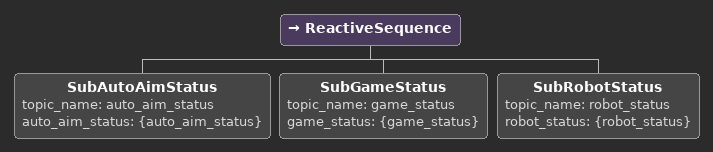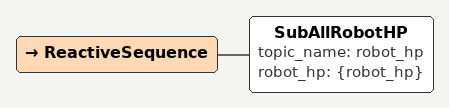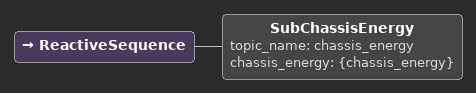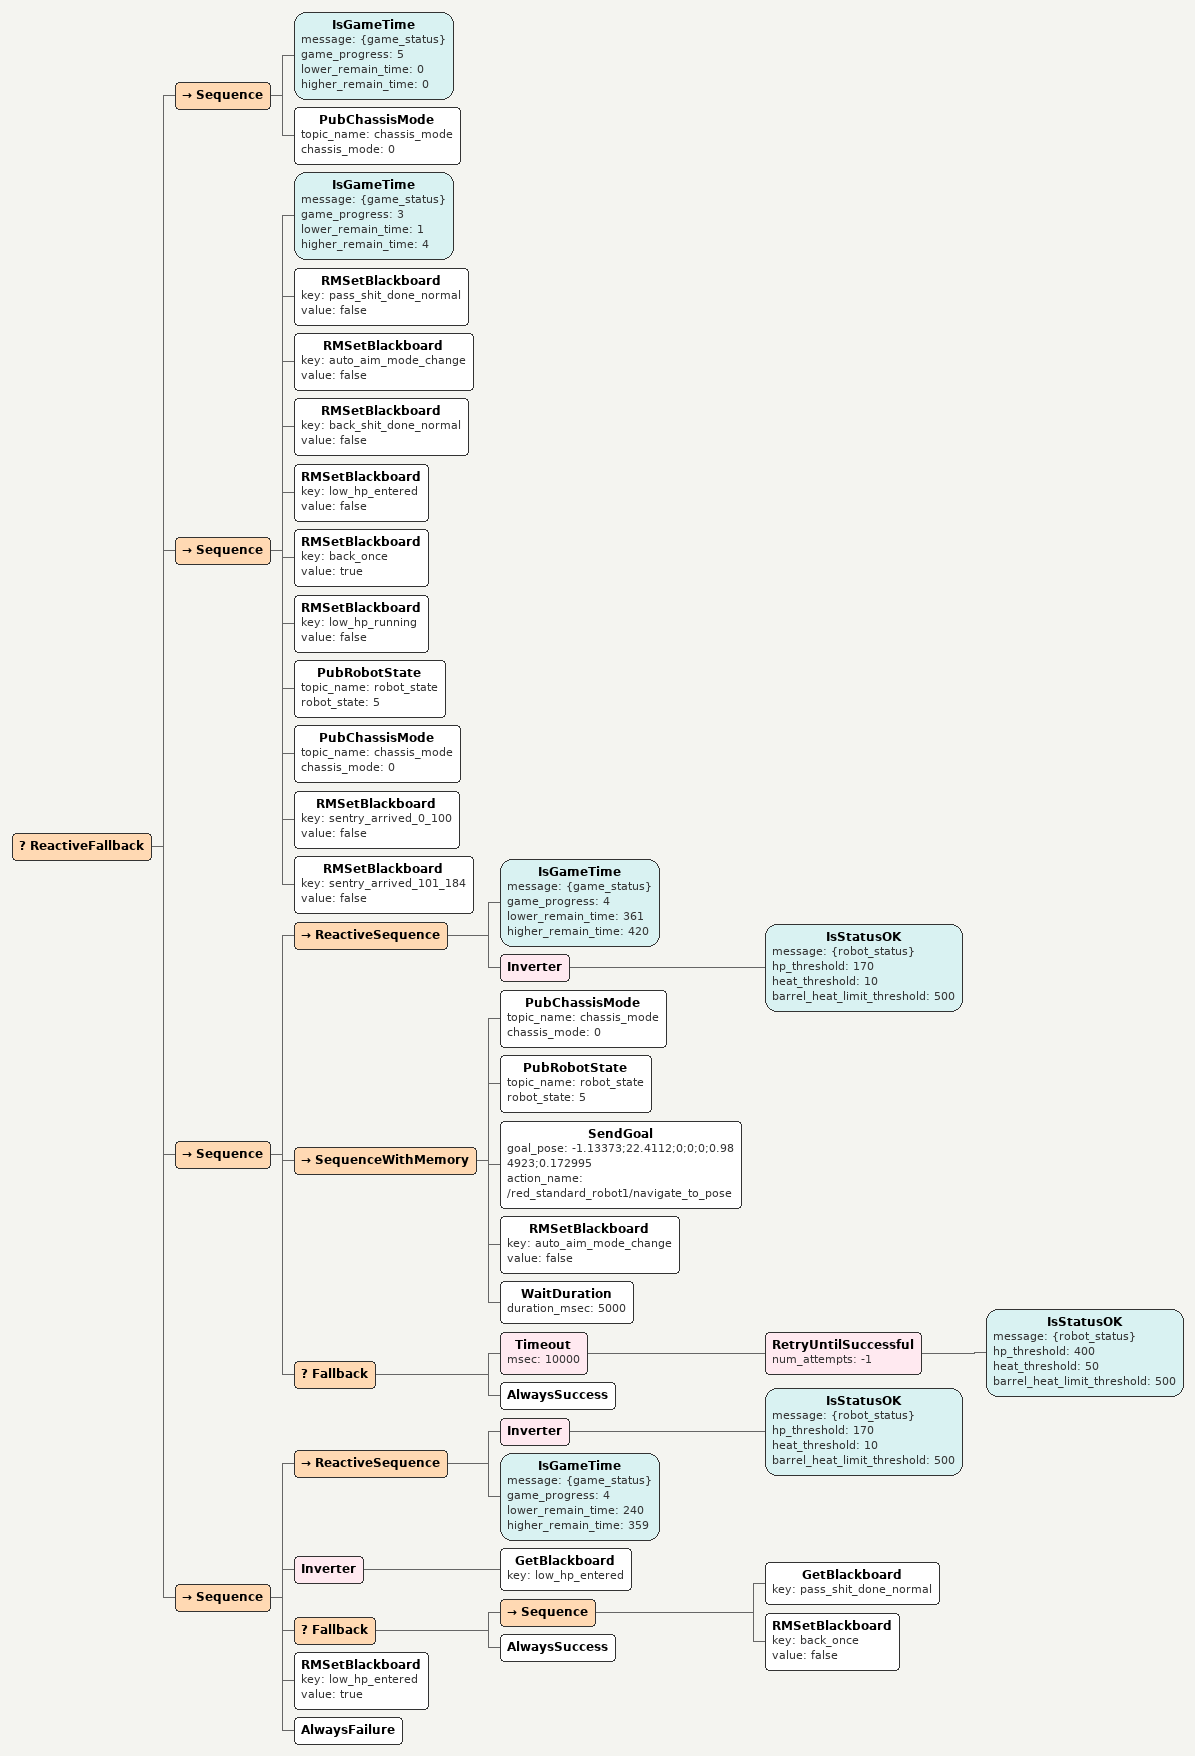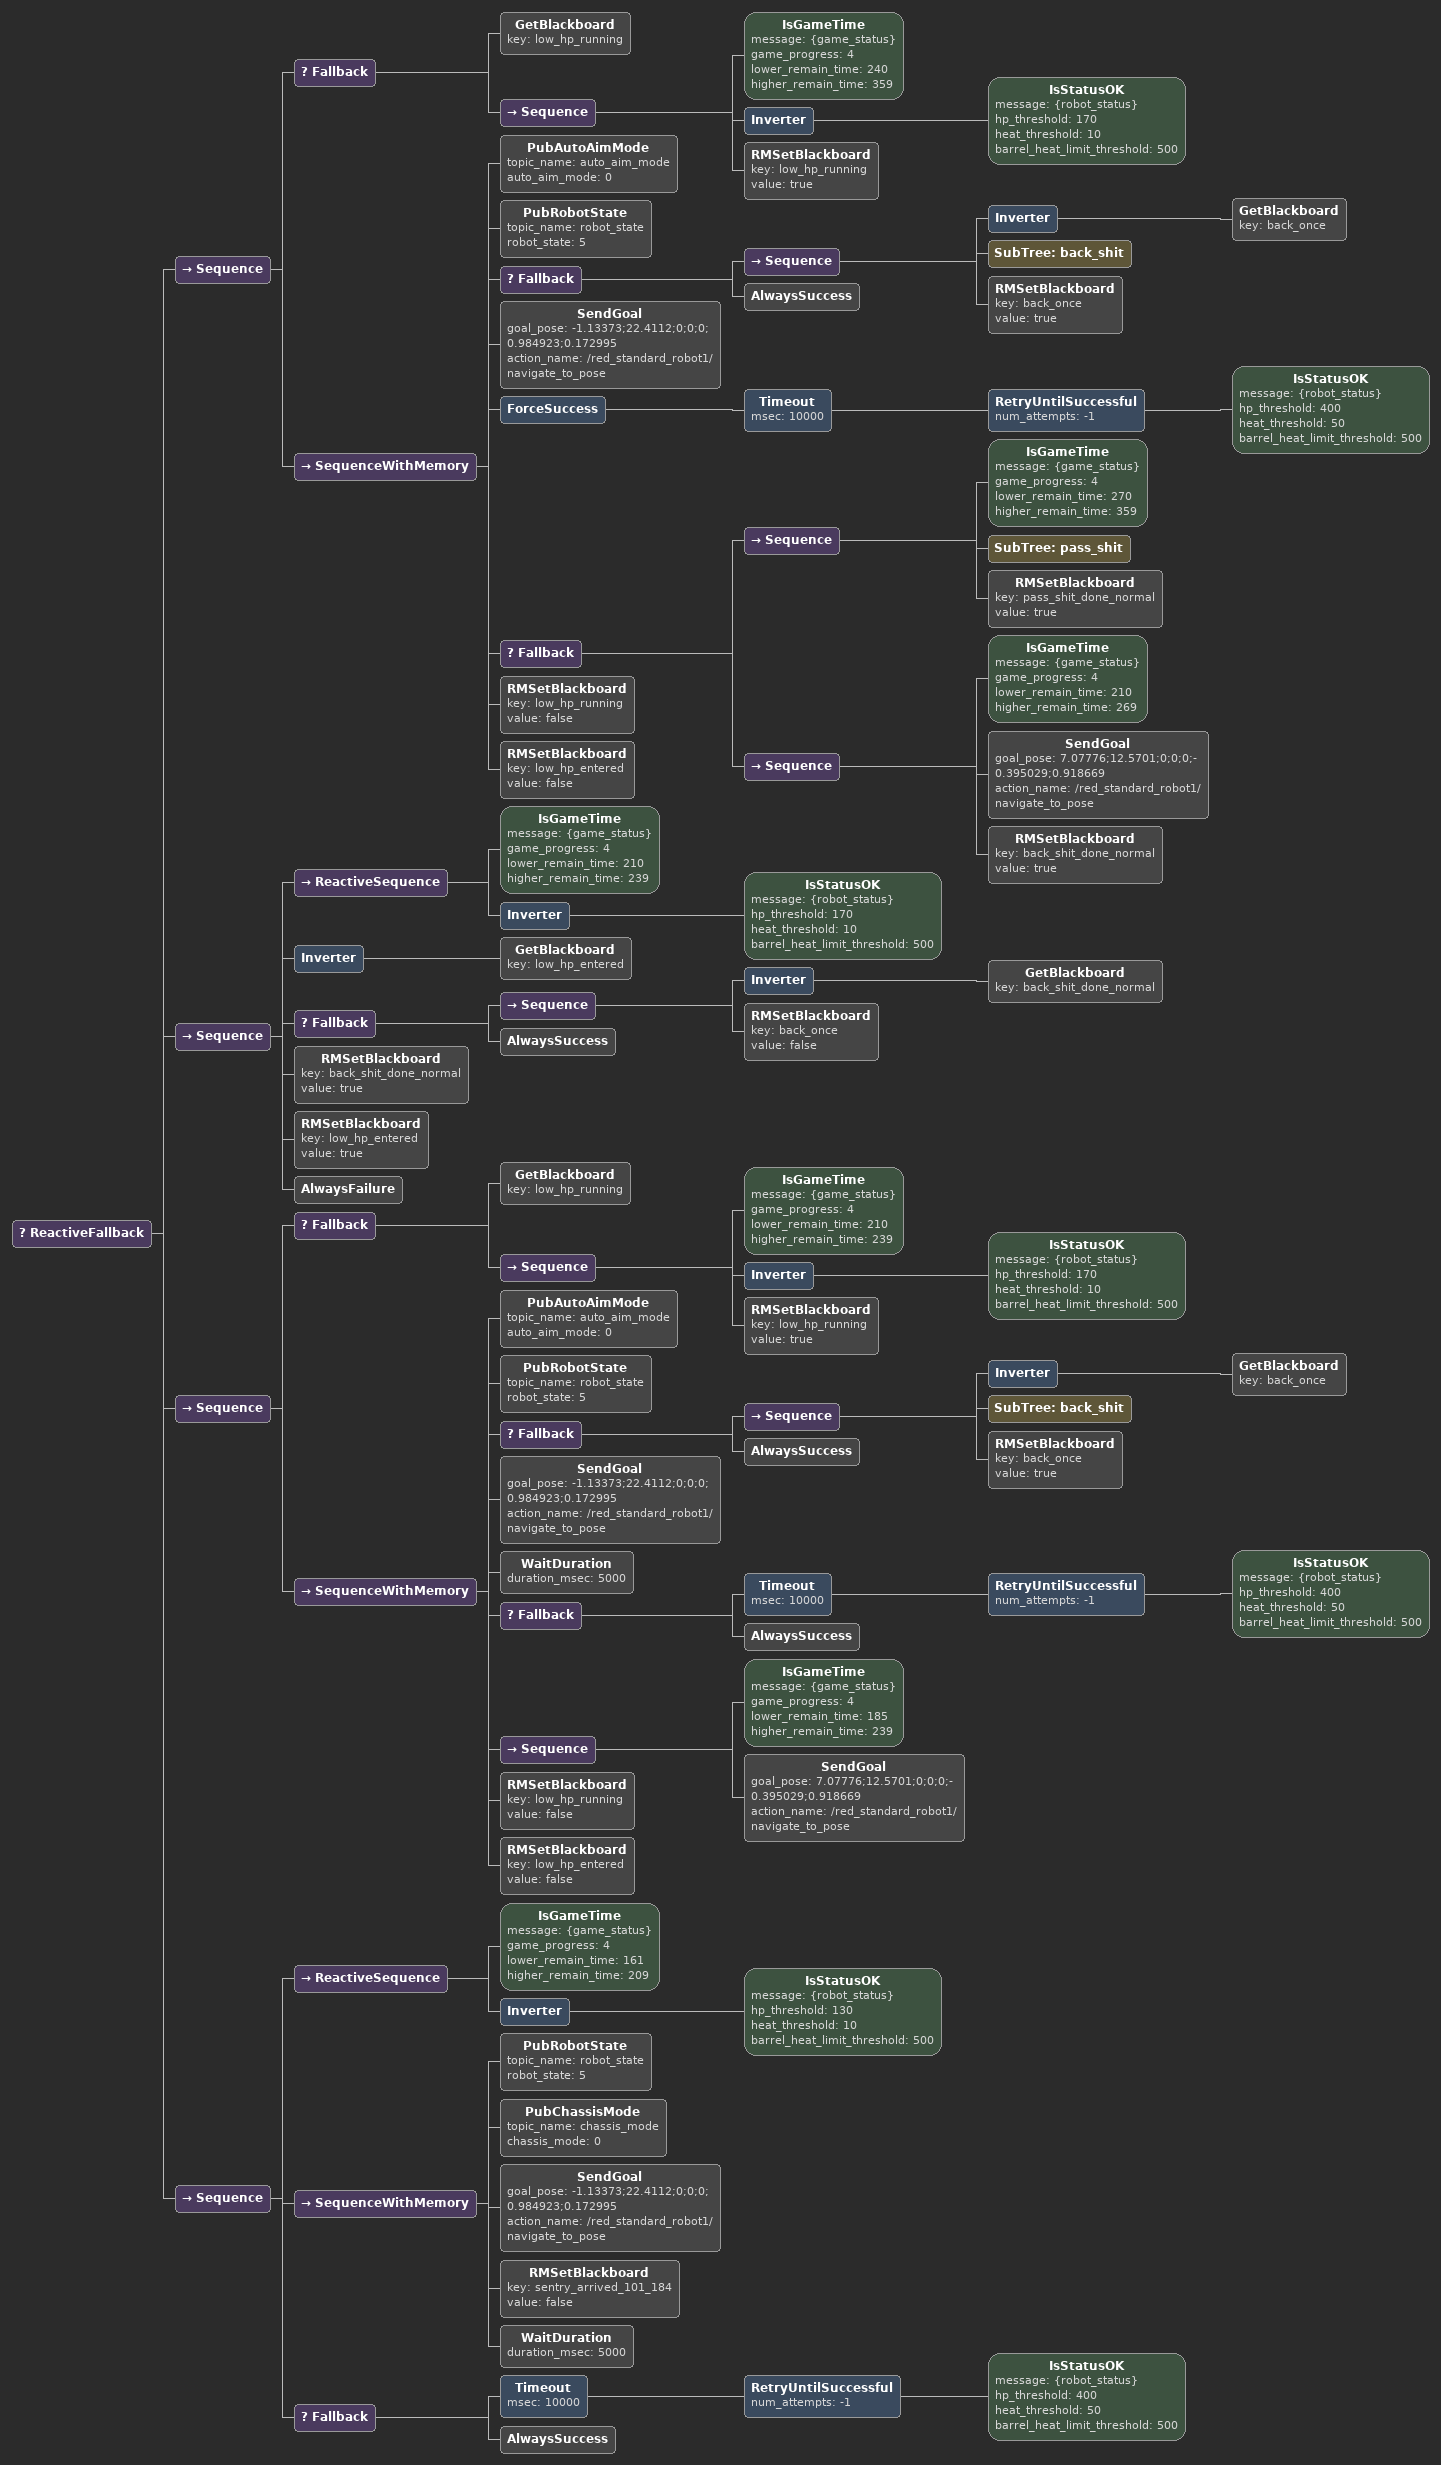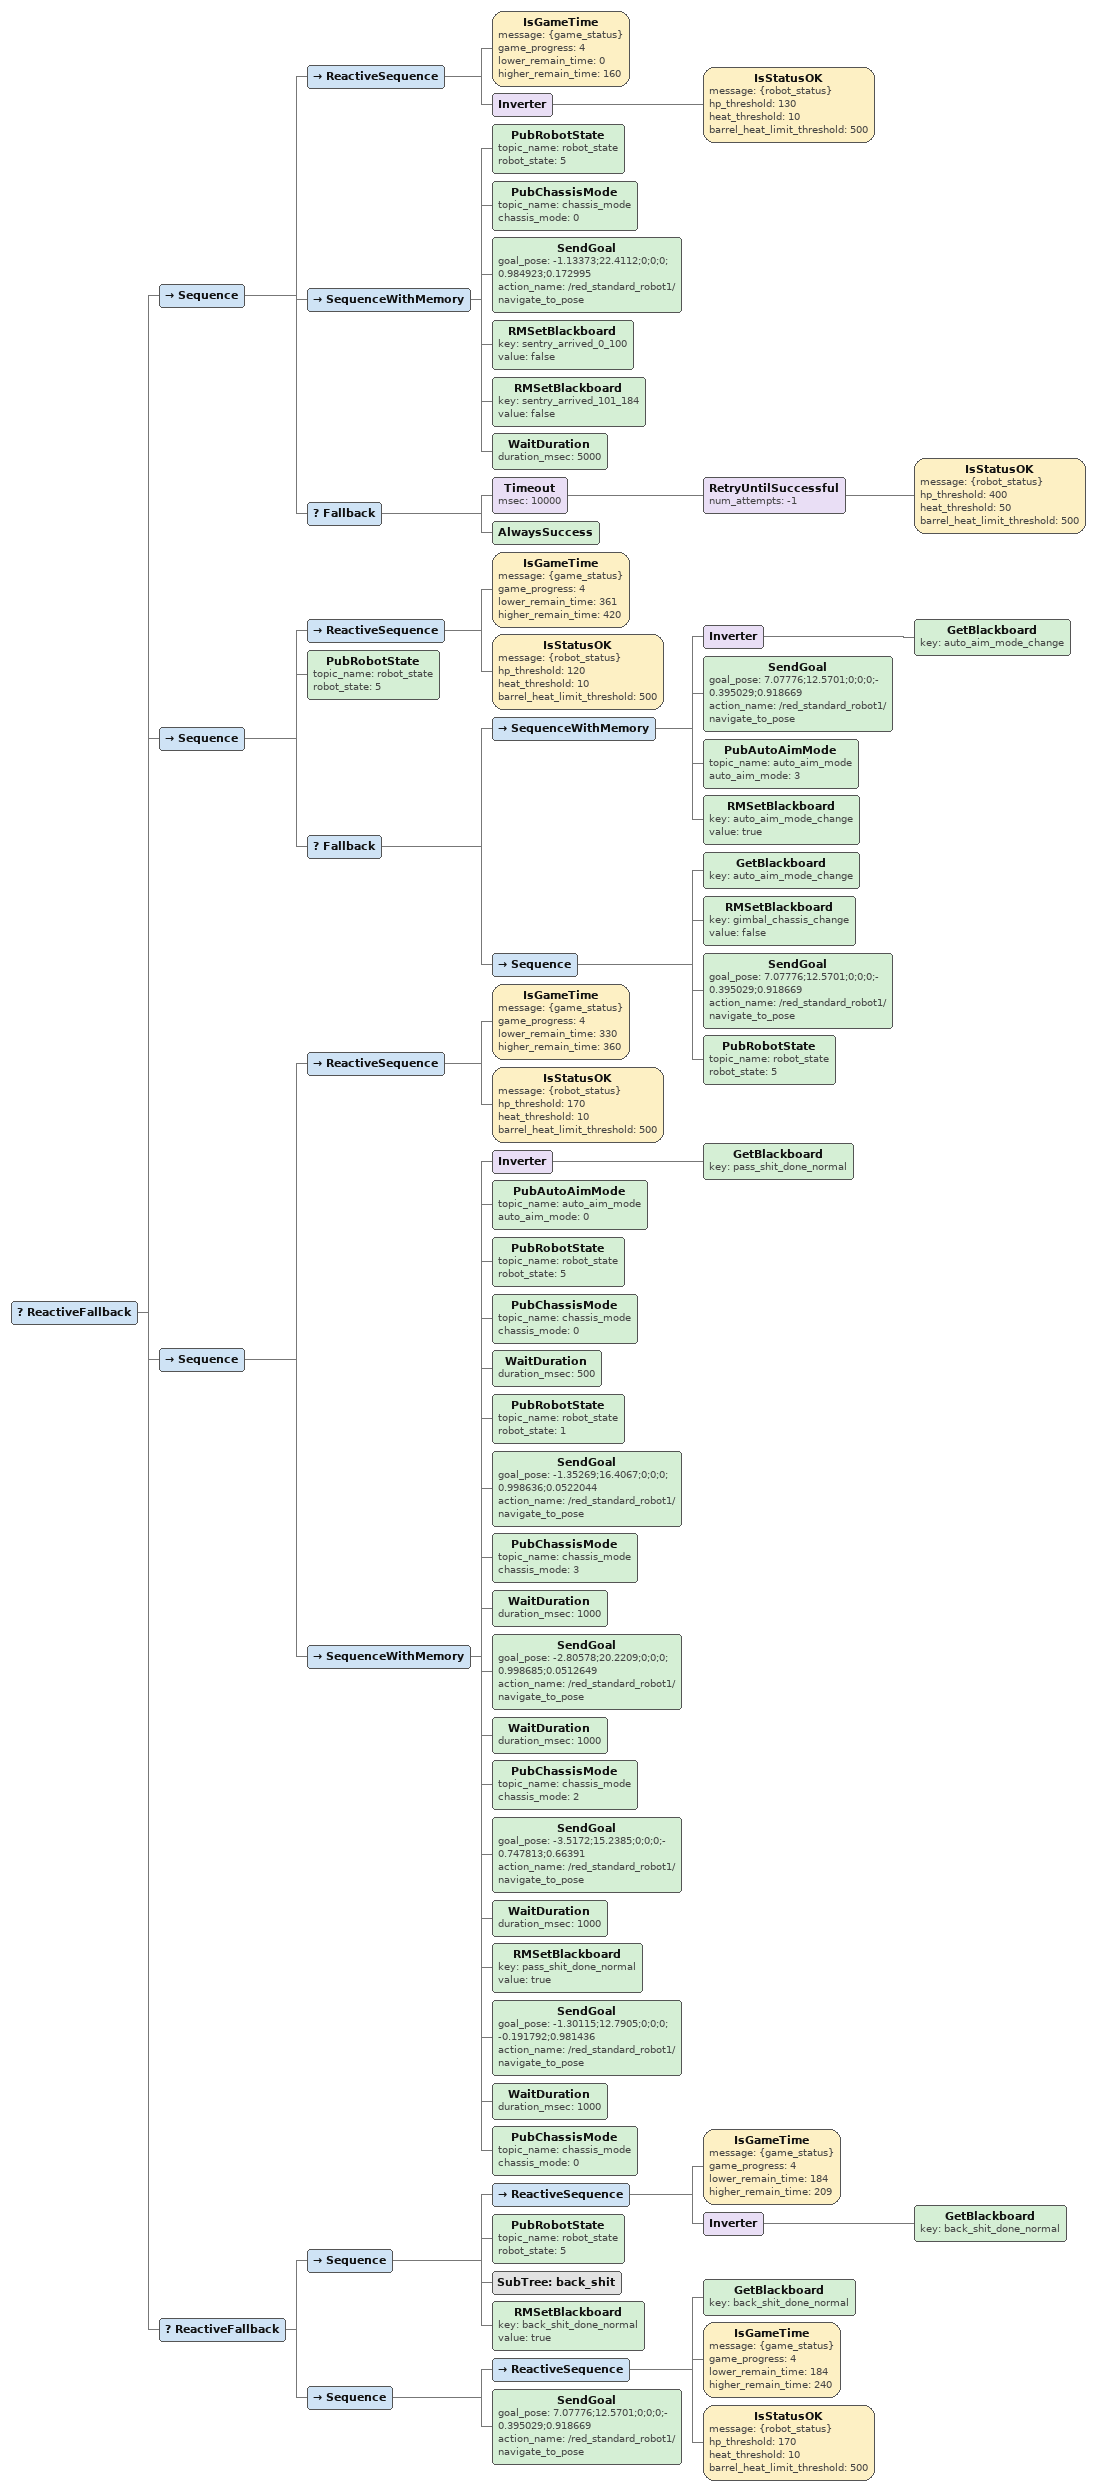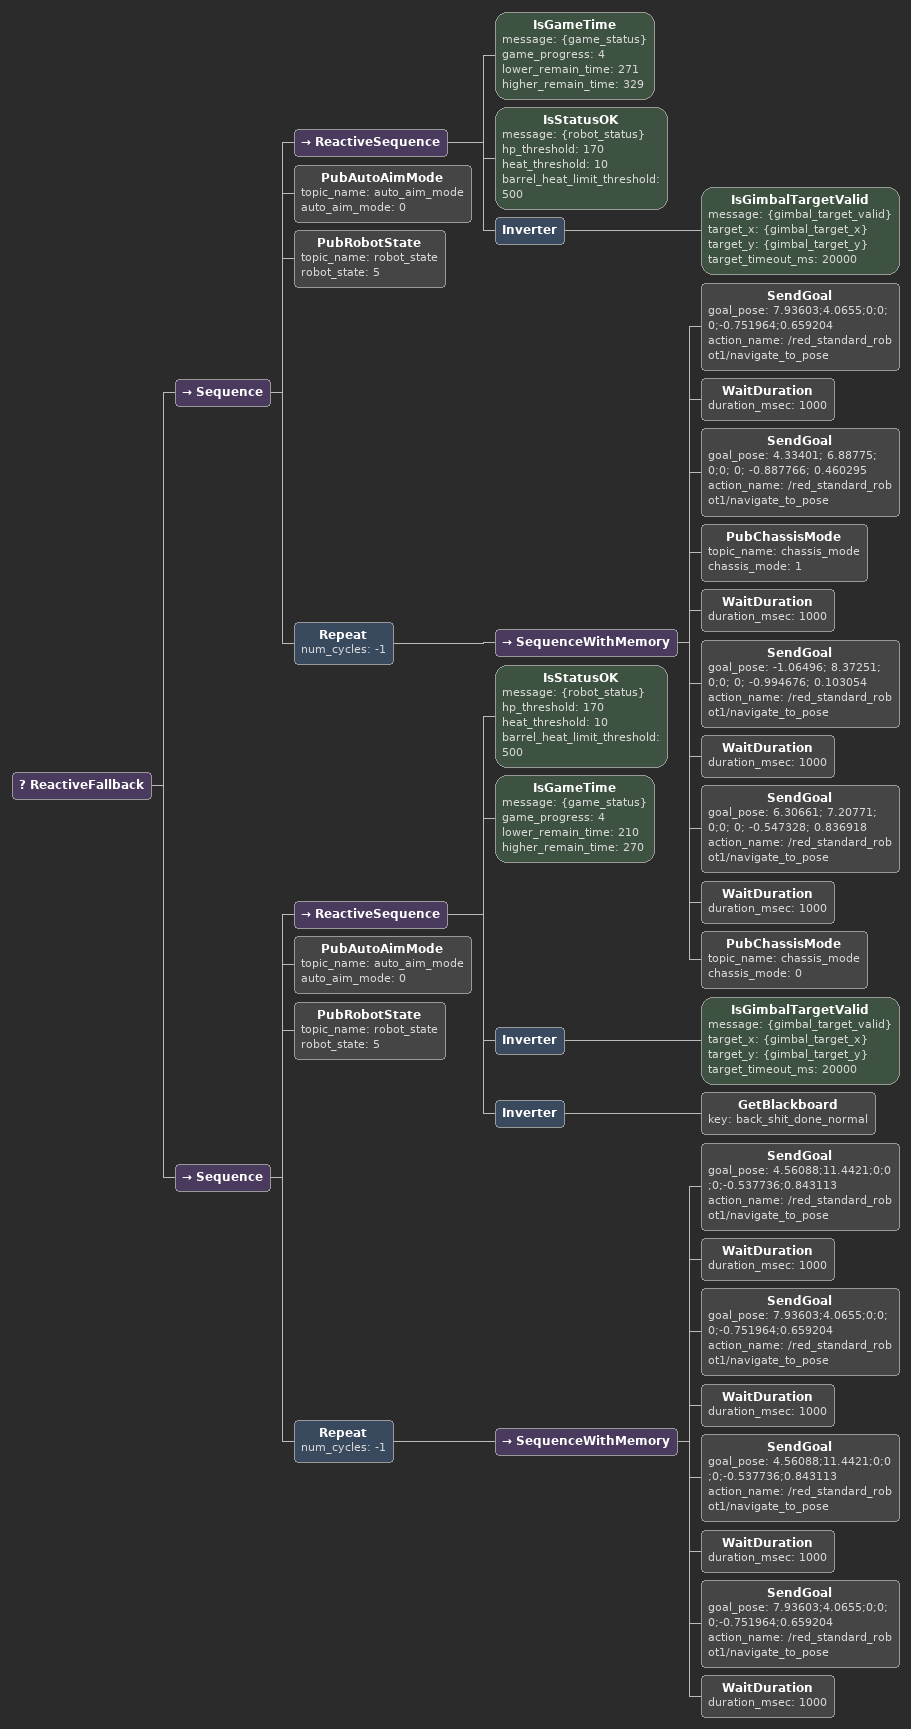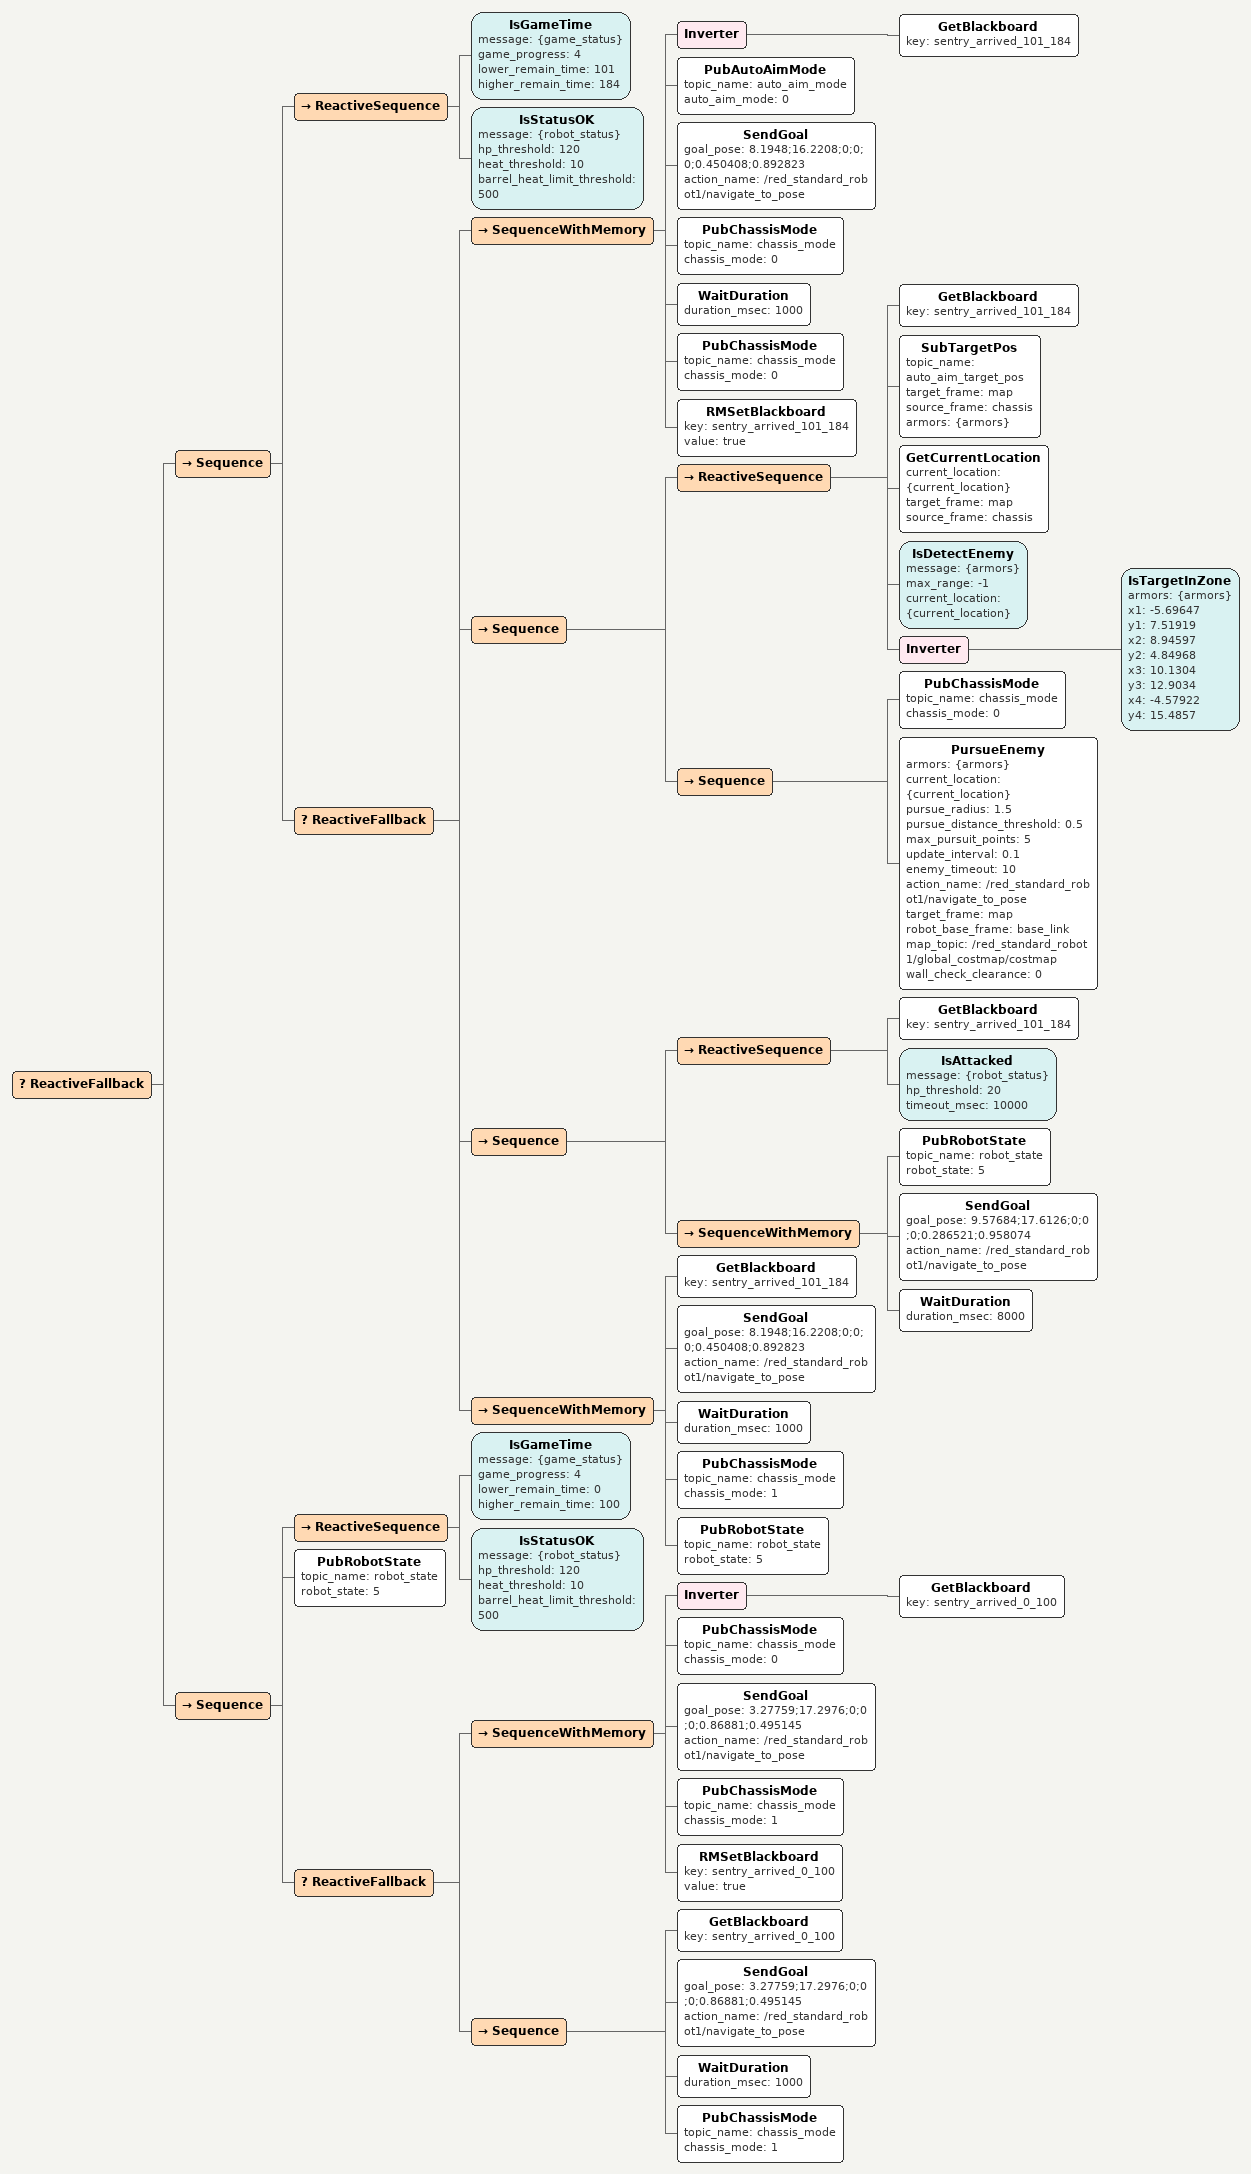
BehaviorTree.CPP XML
<ReactiveSequence>
  <SubAutoAimStatus topic_name="auto_aim_status" auto_aim_status="{auto_aim_status}"/>
  <SubGameStatus topic_name="game_status" game_status="{game_status}"/>
  <SubRobotStatus topic_name="robot_status" robot_status="{robot_status}"/>
</ReactiveSequence>

<ReactiveSequence>
  <SubAllRobotHP topic_name="robot_hp" robot_hp="{robot_hp}"/>
</ReactiveSequence>

<ReactiveSequence>
  <SubChassisEnergy topic_name="chassis_energy" chassis_energy="{chassis_energy}"/>
</ReactiveSequence>

<ReactiveFallback>
  <Sequence>
    <IsGameTime message="{game_status}" game_progress="5" lower_remain_time="0" higher_remain_time="0"/>
    <PubChassisMode topic_name="chassis_mode" chassis_mode="0"/>
  </Sequence>
  <Sequence>
    <IsGameTime message="{game_status}" game_progress="3" lower_remain_time="1" higher_remain_time="4"/>
    <RMSetBlackboard key="pass_shit_done_normal" value="false"/>
    <RMSetBlackboard key="auto_aim_mode_change" value="false"/>
    <RMSetBlackboard key="back_shit_done_normal" value="false"/>
    <RMSetBlackboard key="low_hp_entered" value="false"/>
    <RMSetBlackboard key="back_once" value="true"/>
    <RMSetBlackboard key="low_hp_running" value="false"/>
    <PubRobotState topic_name="robot_state" robot_state="5"/>
    <PubChassisMode topic_name="chassis_mode" chassis_mode="0"/>
    <RMSetBlackboard key="sentry_arrived_0_100" value="false"/>
    <RMSetBlackboard key="sentry_arrived_101_184" value="false"/>
  </Sequence>
  <Sequence>
    <ReactiveSequence>
      <IsGameTime message="{game_status}" game_progress="4" lower_remain_time="361" higher_remain_time="420"/>
      <Inverter>
        <IsStatusOK message="{robot_status}" hp_threshold="170" heat_threshold="10" barrel_heat_limit_threshold="500"/>
      </Inverter>
    </ReactiveSequence>
    <SequenceWithMemory>
      <PubChassisMode topic_name="chassis_mode" chassis_mode="0"/>
      <PubRobotState topic_name="robot_state" robot_state="5"/>
      <SendGoal goal_pose="-1.13373;22.4112;0;0;0;0.984923;0.172995" action_name="/red_standard_robot1/navigate_to_pose"/>
      <RMSetBlackboard key="auto_aim_mode_change" value="false"/>
      <WaitDuration duration_msec="5000"/>
    </SequenceWithMemory>
    <Fallback>
      <Timeout msec="10000">
        <RetryUntilSuccessful num_attempts="-1">
          <IsStatusOK message="{robot_status}" hp_threshold="400" heat_threshold="50" barrel_heat_limit_threshold="500"/>
        </RetryUntilSuccessful>
      </Timeout>
      <AlwaysSuccess/>
    </Fallback>
  </Sequence>
  <Sequence>
    <ReactiveSequence>
      <Inverter>
        <IsStatusOK message="{robot_status}" hp_threshold="170" heat_threshold="10" barrel_heat_limit_threshold="500"/>
      </Inverter>
      <IsGameTime message="{game_status}" game_progress="4" lower_remain_time="240" higher_remain_time="359"/>
    </ReactiveSequence>
    <Inverter>
      <GetBlackboard key="low_hp_entered"/>
    </Inverter>
    <Fallback>
      <Sequence>
        <GetBlackboard key="pass_shit_done_normal"/>
        <RMSetBlackboard key="back_once" value="false"/>
      </Sequence>
      <AlwaysSuccess/>
    </Fallback>
    <RMSetBlackboard key="low_hp_entered" value="true"/>
    <AlwaysFailure/>
  </Sequence>
</ReactiveFallback>

<ReactiveFallback>
  <Sequence>
    <Fallback>
      <GetBlackboard key="low_hp_running"/>
      <Sequence>
        <IsGameTime message="{game_status}" game_progress="4" lower_remain_time="240" higher_remain_time="359"/>
        <Inverter>
          <IsStatusOK message="{robot_status}" hp_threshold="170" heat_threshold="10" barrel_heat_limit_threshold="500"/>
        </Inverter>
        <RMSetBlackboard key="low_hp_running" value="true"/>
      </Sequence>
    </Fallback>
    <SequenceWithMemory>
      <PubAutoAimMode topic_name="auto_aim_mode" auto_aim_mode="0"/>
      <PubRobotState topic_name="robot_state" robot_state="5"/>
      <Fallback>
        <Sequence>
          <Inverter>
            <GetBlackboard key="back_once"/>
          </Inverter>
          <SubTree ID="back_shit"/>
          <RMSetBlackboard key="back_once" value="true"/>
        </Sequence>
        <AlwaysSuccess/>
      </Fallback>
      <SendGoal goal_pose="-1.13373;22.4112;0;0;0;0.984923;0.172995" action_name="/red_standard_robot1/navigate_to_pose"/>
      <ForceSuccess>
        <Timeout msec="10000">
          <RetryUntilSuccessful num_attempts="-1">
            <IsStatusOK message="{robot_status}" hp_threshold="400" heat_threshold="50" barrel_heat_limit_threshold="500"/>
          </RetryUntilSuccessful>
        </Timeout>
      </ForceSuccess>
      <Fallback>
        <Sequence>
          <IsGameTime message="{game_status}" game_progress="4" lower_remain_time="270" higher_remain_time="359"/>
          <SubTree ID="pass_shit"/>
          <RMSetBlackboard key="pass_shit_done_normal" value="true"/>
        </Sequence>
        <Sequence>
          <IsGameTime message="{game_status}" game_progress="4" lower_remain_time="210" higher_remain_time="269"/>
          <SendGoal goal_pose="7.07776;12.5701;0;0;0;-0.395029;0.918669" action_name="/red_standard_robot1/navigate_to_pose"/>
          <RMSetBlackboard key="back_shit_done_normal" value="true"/>
        </Sequence>
      </Fallback>
      <RMSetBlackboard key="low_hp_running" value="false"/>
      <RMSetBlackboard key="low_hp_entered" value="false"/>
    </SequenceWithMemory>
  </Sequence>
  <Sequence>
    <ReactiveSequence>
      <IsGameTime message="{game_status}" game_progress="4" lower_remain_time="210" higher_remain_time="239"/>
      <Inverter>
        <IsStatusOK message="{robot_status}" hp_threshold="170" heat_threshold="10" barrel_heat_limit_threshold="500"/>
      </Inverter>
    </ReactiveSequence>
    <Inverter>
      <GetBlackboard key="low_hp_entered"/>
    </Inverter>
    <Fallback>
      <Sequence>
        <Inverter>
          <GetBlackboard key="back_shit_done_normal"/>
        </Inverter>
        <RMSetBlackboard key="back_once" value="false"/>
      </Sequence>
      <AlwaysSuccess/>
    </Fallback>
    <RMSetBlackboard key="back_shit_done_normal" value="true"/>
    <RMSetBlackboard key="low_hp_entered" value="true"/>
    <AlwaysFailure/>
  </Sequence>
  <Sequence>
    <Fallback>
      <GetBlackboard key="low_hp_running"/>
      <Sequence>
        <IsGameTime message="{game_status}" game_progress="4" lower_remain_time="210" higher_remain_time="239"/>
        <Inverter>
          <IsStatusOK message="{robot_status}" hp_threshold="170" heat_threshold="10" barrel_heat_limit_threshold="500"/>
        </Inverter>
        <RMSetBlackboard key="low_hp_running" value="true"/>
      </Sequence>
    </Fallback>
    <SequenceWithMemory>
      <PubAutoAimMode topic_name="auto_aim_mode" auto_aim_mode="0"/>
      <PubRobotState topic_name="robot_state" robot_state="5"/>
      <Fallback>
        <Sequence>
          <Inverter>
            <GetBlackboard key="back_once"/>
          </Inverter>
          <SubTree ID="back_shit"/>
          <RMSetBlackboard key="back_once" value="true"/>
        </Sequence>
        <AlwaysSuccess/>
      </Fallback>
      <SendGoal goal_pose="-1.13373;22.4112;0;0;0;0.984923;0.172995" action_name="/red_standard_robot1/navigate_to_pose"/>
      <WaitDuration duration_msec="5000"/>
      <Fallback>
        <Timeout msec="10000">
          <RetryUntilSuccessful num_attempts="-1">
            <IsStatusOK message="{robot_status}" hp_threshold="400" heat_threshold="50" barrel_heat_limit_threshold="500"/>
          </RetryUntilSuccessful>
        </Timeout>
        <AlwaysSuccess/>
      </Fallback>
      <Sequence>
        <IsGameTime message="{game_status}" game_progress="4" lower_remain_time="185" higher_remain_time="239"/>
        <SendGoal goal_pose="7.07776;12.5701;0;0;0;-0.395029;0.918669" action_name="/red_standard_robot1/navigate_to_pose"/>
      </Sequence>
      <RMSetBlackboard key="low_hp_running" value="false"/>
      <RMSetBlackboard key="low_hp_entered" value="false"/>
    </SequenceWithMemory>
  </Sequence>
  <Sequence>
    <ReactiveSequence>
      <IsGameTime message="{game_status}" game_progress="4" lower_remain_time="161" higher_remain_time="209"/>
      <Inverter>
        <IsStatusOK message="{robot_status}" hp_threshold="130" heat_threshold="10" barrel_heat_limit_threshold="500"/>
      </Inverter>
    </ReactiveSequence>
    <SequenceWithMemory>
      <PubRobotState topic_name="robot_state" robot_state="5"/>
      <PubChassisMode topic_name="chassis_mode" chassis_mode="0"/>
      <SendGoal goal_pose="-1.13373;22.4112;0;0;0;0.984923;0.172995" action_name="/red_standard_robot1/navigate_to_pose"/>
      <RMSetBlackboard key="sentry_arrived_101_184" value="false"/>
      <WaitDuration duration_msec="5000"/>
    </SequenceWithMemory>
    <Fallback>
      <Timeout msec="10000">
        <RetryUntilSuccessful num_attempts="-1">
          <IsStatusOK message="{robot_status}" hp_threshold="400" heat_threshold="50" barrel_heat_limit_threshold="500"/>
        </RetryUntilSuccessful>
      </Timeout>
      <AlwaysSuccess/>
    </Fallback>
  </Sequence>
</ReactiveFallback>

<ReactiveFallback>
  <Sequence>
    <ReactiveSequence>
      <IsGameTime message="{game_status}" game_progress="4" lower_remain_time="0" higher_remain_time="160"/>
      <Inverter>
        <IsStatusOK message="{robot_status}" hp_threshold="130" heat_threshold="10" barrel_heat_limit_threshold="500"/>
      </Inverter>
    </ReactiveSequence>
    <SequenceWithMemory>
      <PubRobotState topic_name="robot_state" robot_state="5"/>
      <PubChassisMode topic_name="chassis_mode" chassis_mode="0"/>
      <SendGoal goal_pose="-1.13373;22.4112;0;0;0;0.984923;0.172995" action_name="/red_standard_robot1/navigate_to_pose"/>
      <RMSetBlackboard key="sentry_arrived_0_100" value="false"/>
      <RMSetBlackboard key="sentry_arrived_101_184" value="false"/>
      <WaitDuration duration_msec="5000"/>
    </SequenceWithMemory>
    <Fallback>
      <Timeout msec="10000">
        <RetryUntilSuccessful num_attempts="-1">
          <IsStatusOK message="{robot_status}" hp_threshold="400" heat_threshold="50" barrel_heat_limit_threshold="500"/>
        </RetryUntilSuccessful>
      </Timeout>
      <AlwaysSuccess/>
    </Fallback>
  </Sequence>
  <Sequence>
    <ReactiveSequence>
      <IsGameTime message="{game_status}" game_progress="4" lower_remain_time="361" higher_remain_time="420"/>
      <IsStatusOK message="{robot_status}" hp_threshold="120" heat_threshold="10" barrel_heat_limit_threshold="500"/>
    </ReactiveSequence>
    <PubRobotState topic_name="robot_state" robot_state="5"/>
    <Fallback>
      <SequenceWithMemory>
        <Inverter>
          <GetBlackboard key="auto_aim_mode_change"/>
        </Inverter>
        <SendGoal goal_pose="7.07776;12.5701;0;0;0;-0.395029;0.918669" action_name="/red_standard_robot1/navigate_to_pose"/>
        <PubAutoAimMode topic_name="auto_aim_mode" auto_aim_mode="3"/>
        <RMSetBlackboard key="auto_aim_mode_change" value="true"/>
      </SequenceWithMemory>
      <Sequence>
        <GetBlackboard key="auto_aim_mode_change"/>
        <RMSetBlackboard key="gimbal_chassis_change" value="false"/>
        <SendGoal goal_pose="7.07776;12.5701;0;0;0;-0.395029;0.918669" action_name="/red_standard_robot1/navigate_to_pose"/>
        <PubRobotState topic_name="robot_state" robot_state="5"/>
      </Sequence>
    </Fallback>
  </Sequence>
  <Sequence>
    <ReactiveSequence>
      <IsGameTime message="{game_status}" game_progress="4" lower_remain_time="330" higher_remain_time="360"/>
      <IsStatusOK message="{robot_status}" hp_threshold="170" heat_threshold="10" barrel_heat_limit_threshold="500"/>
    </ReactiveSequence>
    <SequenceWithMemory>
      <Inverter>
        <GetBlackboard key="pass_shit_done_normal"/>
      </Inverter>
      <PubAutoAimMode topic_name="auto_aim_mode" auto_aim_mode="0"/>
      <PubRobotState topic_name="robot_state" robot_state="5"/>
      <PubChassisMode topic_name="chassis_mode" chassis_mode="0"/>
      <WaitDuration duration_msec="500"/>
      <PubRobotState topic_name="robot_state" robot_state="1"/>
      <SendGoal goal_pose="-1.35269;16.4067;0;0;0;0.998636;0.0522044" action_name="/red_standard_robot1/navigate_to_pose"/>
      <PubChassisMode topic_name="chassis_mode" chassis_mode="3"/>
      <WaitDuration duration_msec="1000"/>
      <SendGoal goal_pose="-2.80578;20.2209;0;0;0;0.998685;0.0512649" action_name="/red_standard_robot1/navigate_to_pose"/>
      <WaitDuration duration_msec="1000"/>
      <PubChassisMode topic_name="chassis_mode" chassis_mode="2"/>
      <SendGoal goal_pose="-3.5172;15.2385;0;0;0;-0.747813;0.66391" action_name="/red_standard_robot1/navigate_to_pose"/>
      <WaitDuration duration_msec="1000"/>
      <RMSetBlackboard key="pass_shit_done_normal" value="true"/>
      <SendGoal goal_pose="-1.30115;12.7905;0;0;0;-0.191792;0.981436" action_name="/red_standard_robot1/navigate_to_pose"/>
      <WaitDuration duration_msec="1000"/>
      <PubChassisMode topic_name="chassis_mode" chassis_mode="0"/>
    </SequenceWithMemory>
  </Sequence>
  <ReactiveFallback>
    <Sequence>
      <ReactiveSequence>
        <IsGameTime message="{game_status}" game_progress="4" lower_remain_time="184" higher_remain_time="209"/>
        <Inverter>
          <GetBlackboard key="back_shit_done_normal"/>
        </Inverter>
      </ReactiveSequence>
      <PubRobotState topic_name="robot_state" robot_state="5"/>
      <SubTree ID="back_shit"/>
      <RMSetBlackboard key="back_shit_done_normal" value="true"/>
    </Sequence>
    <Sequence>
      <ReactiveSequence>
        <GetBlackboard key="back_shit_done_normal"/>
        <IsGameTime message="{game_status}" game_progress="4" lower_remain_time="184" higher_remain_time="240"/>
        <IsStatusOK message="{robot_status}" hp_threshold="170" heat_threshold="10" barrel_heat_limit_threshold="500"/>
      </ReactiveSequence>
      <SendGoal goal_pose="7.07776;12.5701;0;0;0;-0.395029;0.918669" action_name="/red_standard_robot1/navigate_to_pose"/>
    </Sequence>
  </ReactiveFallback>
</ReactiveFallback>

<ReactiveFallback>
  <Sequence>
    <ReactiveSequence>
      <IsGameTime message="{game_status}" game_progress="4" lower_remain_time="271" higher_remain_time="329"/>
      <IsStatusOK message="{robot_status}" hp_threshold="170" heat_threshold="10" barrel_heat_limit_threshold="500"/>
      <Inverter>
        <IsGimbalTargetValid message="{gimbal_target_valid}" target_x="{gimbal_target_x}" target_y="{gimbal_target_y}" target_timeout_ms="20000"/>
      </Inverter>
    </ReactiveSequence>
    <PubAutoAimMode topic_name="auto_aim_mode" auto_aim_mode="0"/>
    <PubRobotState topic_name="robot_state" robot_state="5"/>
    <Repeat num_cycles="-1">
      <SequenceWithMemory>
        <SendGoal goal_pose="7.93603;4.0655;0;0;0;-0.751964;0.659204" action_name="/red_standard_robot1/navigate_to_pose"/>
        <WaitDuration duration_msec="1000"/>
        <SendGoal goal_pose="4.33401; 6.88775; 0;0; 0; -0.887766; 0.460295" action_name="/red_standard_robot1/navigate_to_pose"/>
        <PubChassisMode topic_name="chassis_mode" chassis_mode="1"/>
        <WaitDuration duration_msec="1000"/>
        <SendGoal goal_pose="-1.06496; 8.37251; 0;0; 0; -0.994676; 0.103054" action_name="/red_standard_robot1/navigate_to_pose"/>
        <WaitDuration duration_msec="1000"/>
        <SendGoal goal_pose="6.30661; 7.20771; 0;0; 0; -0.547328; 0.836918" action_name="/red_standard_robot1/navigate_to_pose"/>
        <WaitDuration duration_msec="1000"/>
        <PubChassisMode topic_name="chassis_mode" chassis_mode="0"/>
      </SequenceWithMemory>
    </Repeat>
  </Sequence>
  <Sequence>
    <ReactiveSequence>
      <IsStatusOK message="{robot_status}" hp_threshold="170" heat_threshold="10" barrel_heat_limit_threshold="500"/>
      <IsGameTime message="{game_status}" game_progress="4" lower_remain_time="210" higher_remain_time="270"/>
      <Inverter>
        <IsGimbalTargetValid message="{gimbal_target_valid}" target_x="{gimbal_target_x}" target_y="{gimbal_target_y}" target_timeout_ms="20000"/>
      </Inverter>
      <Inverter>
        <GetBlackboard key="back_shit_done_normal"/>
      </Inverter>
    </ReactiveSequence>
    <PubAutoAimMode topic_name="auto_aim_mode" auto_aim_mode="0"/>
    <PubRobotState topic_name="robot_state" robot_state="5"/>
    <Repeat num_cycles="-1">
      <SequenceWithMemory>
        <SendGoal goal_pose="4.56088;11.4421;0;0;0;-0.537736;0.843113" action_name="/red_standard_robot1/navigate_to_pose"/>
        <WaitDuration duration_msec="1000"/>
        <SendGoal goal_pose="7.93603;4.0655;0;0;0;-0.751964;0.659204" action_name="/red_standard_robot1/navigate_to_pose"/>
        <WaitDuration duration_msec="1000"/>
        <SendGoal goal_pose="4.56088;11.4421;0;0;0;-0.537736;0.843113" action_name="/red_standard_robot1/navigate_to_pose"/>
        <WaitDuration duration_msec="1000"/>
        <SendGoal goal_pose="7.93603;4.0655;0;0;0;-0.751964;0.659204" action_name="/red_standard_robot1/navigate_to_pose"/>
        <WaitDuration duration_msec="1000"/>
      </SequenceWithMemory>
    </Repeat>
  </Sequence>
</ReactiveFallback>

<ReactiveFallback>
  <Sequence>
    <ReactiveSequence>
      <IsGameTime message="{game_status}" game_progress="4" lower_remain_time="101" higher_remain_time="184"/>
      <IsStatusOK message="{robot_status}" hp_threshold="120" heat_threshold="10" barrel_heat_limit_threshold="500"/>
    </ReactiveSequence>
    <ReactiveFallback>
      <SequenceWithMemory>
        <Inverter>
          <GetBlackboard key="sentry_arrived_101_184"/>
        </Inverter>
        <PubAutoAimMode topic_name="auto_aim_mode" auto_aim_mode="0"/>
        <SendGoal goal_pose="8.1948;16.2208;0;0;0;0.450408;0.892823" action_name="/red_standard_robot1/navigate_to_pose"/>
        <PubChassisMode topic_name="chassis_mode" chassis_mode="0"/>
        <WaitDuration duration_msec="1000"/>
        <PubChassisMode topic_name="chassis_mode" chassis_mode="0"/>
        <RMSetBlackboard key="sentry_arrived_101_184" value="true"/>
      </SequenceWithMemory>
      <Sequence>
        <ReactiveSequence>
          <GetBlackboard key="sentry_arrived_101_184"/>
          <SubTargetPos topic_name="auto_aim_target_pos" target_frame="map" source_frame="chassis" armors="{armors}"/>
          <GetCurrentLocation current_location="{current_location}" target_frame="map" source_frame="chassis"/>
          <IsDetectEnemy message="{armors}" max_range="-1" current_location="{current_location}"/>
          <Inverter>
            <IsTargetInZone armors="{armors}" x1="-5.69647" y1="7.51919" x2="8.94597" y2="4.84968" x3="10.1304" y3="12.9034" x4="-4.57922" y4="15.4857"/>
          </Inverter>
        </ReactiveSequence>
        <Sequence>
          <PubChassisMode topic_name="chassis_mode" chassis_mode="0"/>
          <PursueEnemy armors="{armors}" current_location="{current_location}" pursue_radius="1.5" pursue_distance_threshold="0.5" max_pursuit_points="5" update_interval="0.1" enemy_timeout="10" action_name="/red_standard_robot1/navigate_to_pose" target_frame="map" robot_base_frame="base_link" map_topic="/red_standard_robot1/global_costmap/costmap" wall_check_clearance="0"/>
        </Sequence>
      </Sequence>
      <Sequence>
        <ReactiveSequence>
          <GetBlackboard key="sentry_arrived_101_184"/>
          <IsAttacked message="{robot_status}" hp_threshold="20" timeout_msec="10000"/>
        </ReactiveSequence>
        <SequenceWithMemory>
          <PubRobotState topic_name="robot_state" robot_state="5"/>
          <SendGoal goal_pose="9.57684;17.6126;0;0;0;0.286521;0.958074" action_name="/red_standard_robot1/navigate_to_pose"/>
          <WaitDuration duration_msec="8000"/>
        </SequenceWithMemory>
      </Sequence>
      <SequenceWithMemory>
        <GetBlackboard key="sentry_arrived_101_184"/>
        <SendGoal goal_pose="8.1948;16.2208;0;0;0;0.450408;0.892823" action_name="/red_standard_robot1/navigate_to_pose"/>
        <WaitDuration duration_msec="1000"/>
        <PubChassisMode topic_name="chassis_mode" chassis_mode="1"/>
        <PubRobotState topic_name="robot_state" robot_state="5"/>
      </SequenceWithMemory>
    </ReactiveFallback>
  </Sequence>
  <Sequence>
    <ReactiveSequence>
      <IsGameTime message="{game_status}" game_progress="4" lower_remain_time="0" higher_remain_time="100"/>
      <IsStatusOK message="{robot_status}" hp_threshold="120" heat_threshold="10" barrel_heat_limit_threshold="500"/>
    </ReactiveSequence>
    <PubRobotState topic_name="robot_state" robot_state="5"/>
    <ReactiveFallback>
      <SequenceWithMemory>
        <Inverter>
          <GetBlackboard key="sentry_arrived_0_100"/>
        </Inverter>
        <PubChassisMode topic_name="chassis_mode" chassis_mode="0"/>
        <SendGoal goal_pose="3.27759;17.2976;0;0;0;0.86881;0.495145" action_name="/red_standard_robot1/navigate_to_pose"/>
        <PubChassisMode topic_name="chassis_mode" chassis_mode="1"/>
        <RMSetBlackboard key="sentry_arrived_0_100" value="true"/>
      </SequenceWithMemory>
      <Sequence>
        <GetBlackboard key="sentry_arrived_0_100"/>
        <SendGoal goal_pose="3.27759;17.2976;0;0;0;0.86881;0.495145" action_name="/red_standard_robot1/navigate_to_pose"/>
        <WaitDuration duration_msec="1000"/>
        <PubChassisMode topic_name="chassis_mode" chassis_mode="1"/>
      </Sequence>
    </ReactiveFallback>
  </Sequence>
</ReactiveFallback>
